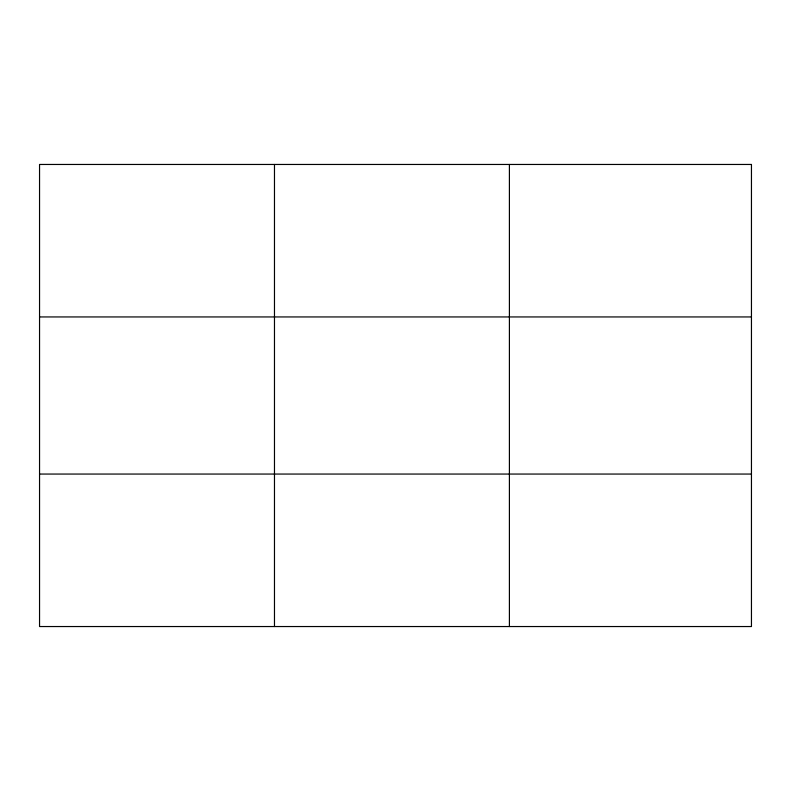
<?xml version="1.0" encoding="UTF-8"?>
<svg xmlns="http://www.w3.org/2000/svg" width="791" height="791" viewBox="0 0 791 791"><rect width="100%" height="100%" fill="white"/><g stroke="black" fill="none" stroke-linecap="round" stroke-linejoin="round"><path stroke-width="1.19" d="M274.477 626.541L274.477 164.459M509.404 626.541L509.404 164.459M39.55 316.944L751.45 316.944M39.55 474.056L751.45 474.056M751.45 164.459L751.45 626.541L39.55 626.541L39.55 164.459L751.45 164.459"/></g></svg>
